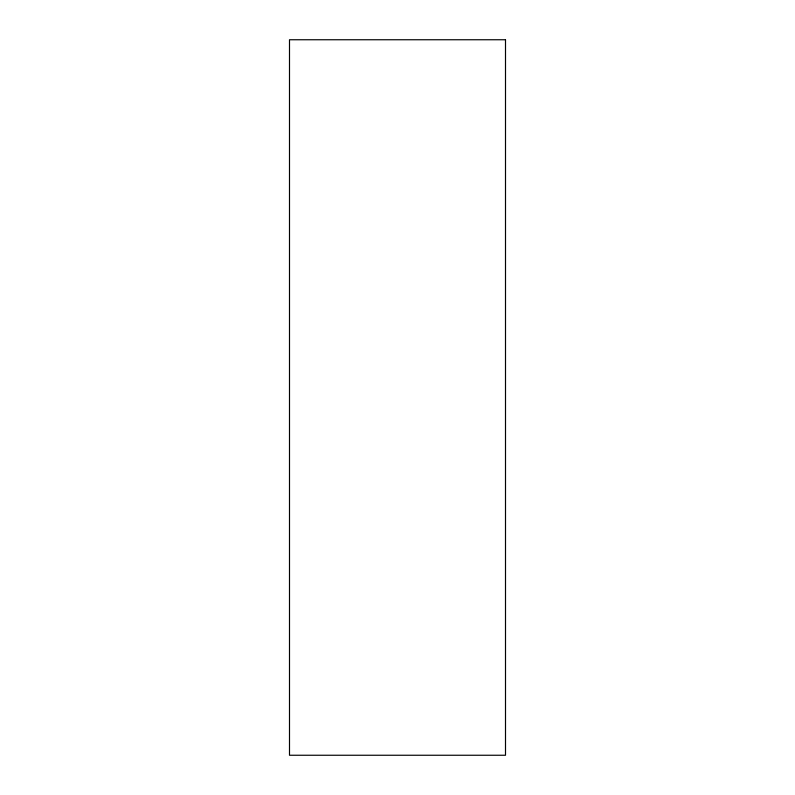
<?xml version="1.0" encoding="UTF-8"?>
<svg xmlns="http://www.w3.org/2000/svg" width="795" height="795" viewBox="0 0 795 795"><rect width="100%" height="100%" fill="white"/><g stroke="black" fill="none" stroke-linecap="round" stroke-linejoin="round"><path stroke-width="1.19" d="M505.501 39.75L289.499 39.75L289.499 755.25L505.501 755.25L505.501 39.75"/></g></svg>
